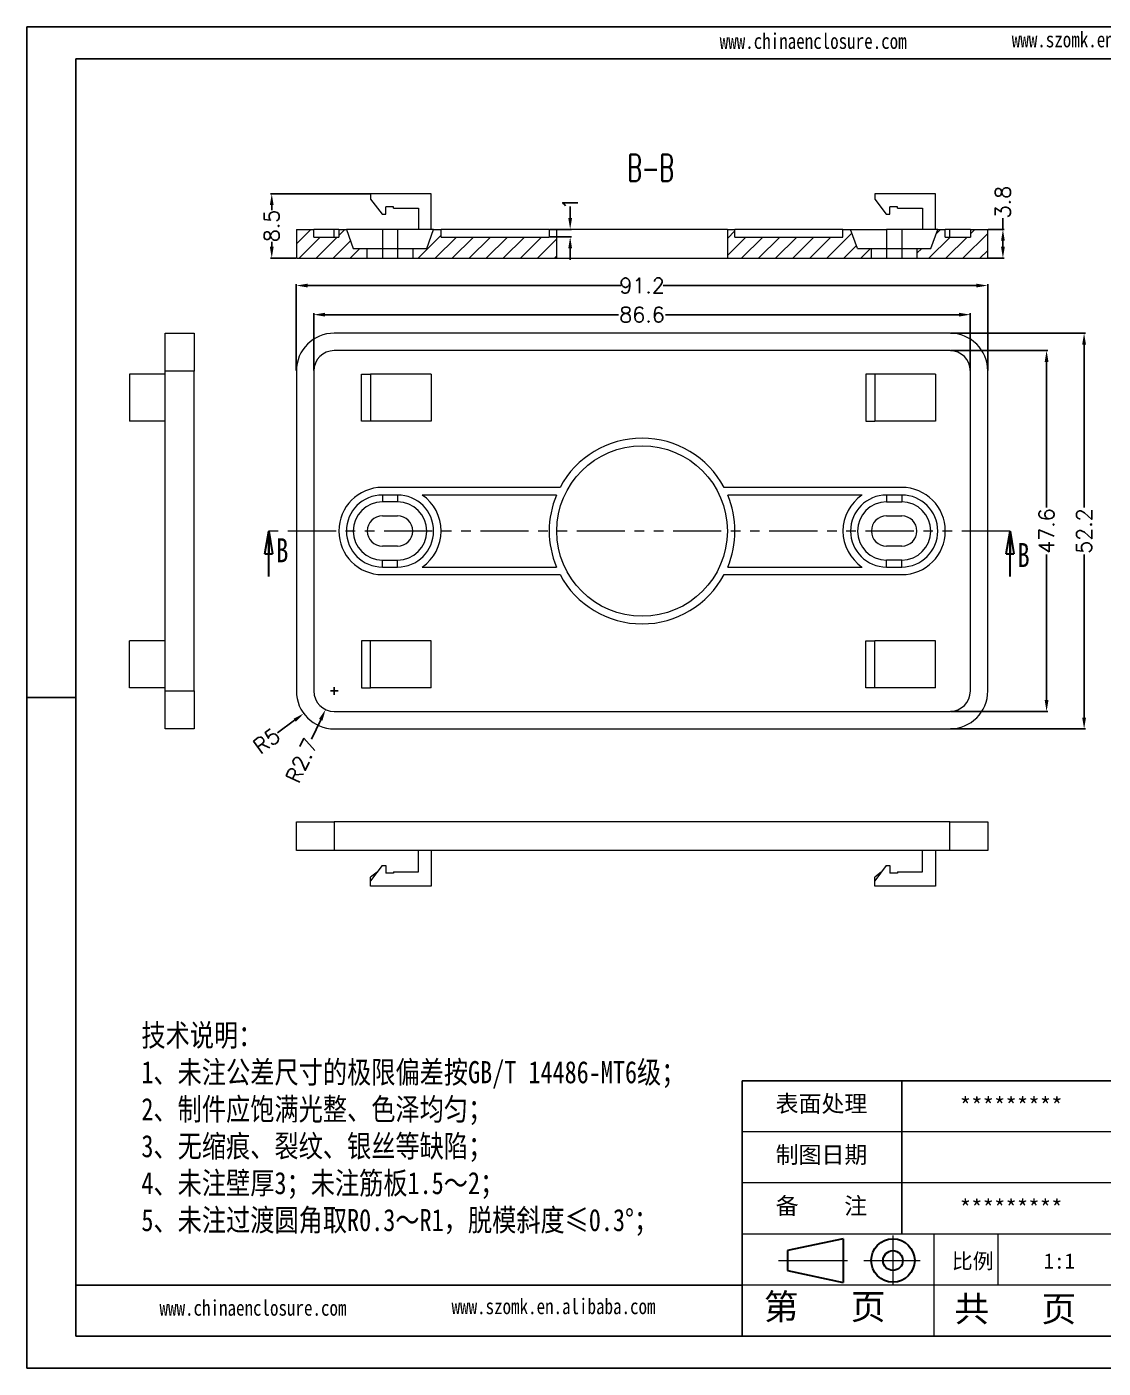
# Model space of a CAD drawing. Header units: inches. Extents: x 1958 to 3526, y 519 to 822.
# Drawn here: x 2858.9 to 3000.9, y 519 to 696 of the extents above; entities that cross this region are included whole.
import ezdxf

# ---------------------------------------------------------------- set-up
doc = ezdxf.new("R2010")
doc.units = ezdxf.units.IN
doc.linetypes.add('CENTER2', pattern=[28.575, 19.05, -3.175, 3.175, -3.175])
doc.linetypes.add('PHANTOM', pattern=[12.7, 6.35, -1.27, 1.27, -1.27, 1.27, -1.27])
doc.layers.add('文字', color=81, linetype='Continuous')
for name, color, linetype, lineweight in [('粗实线', 7, 'Continuous', 30), ('细实线', 3, 'Continuous', 9), ('细点划线', 2, 'CENTER2', 9)]:
    doc.layers.add(name, color=color, linetype=linetype, lineweight=lineweight)
doc.styles.add('SLDTEXTSTYLE0', font='TXT', dxfattribs={"width": 0.75})
doc.styles.add('SLDTEXTSTYLE2', font='TXT', dxfattribs={"width": 0.6, "bigfont": 'bigfont'})
doc.styles.get("Standard").update_dxf_attribs({"font": 'txt', "bigfont": 'gbcbig.shx'})
doc.styles.add('宋体', font='', dxfattribs={"width": 0.8, "height": 3.5})
doc.styles.get('宋体').set_extended_font_data('SimSun')
doc.dimstyles.new('2', dxfattribs={"dimtxt": 2, "dimasz": 1.5, "dimexe": 0.18, "dimexo": 0.0625, "dimgap": 0.1, "dimtad": 0, "dimzin": 12, "dimdsep": 46, "dimtxsty": 'Standard', "dimcen": 0.5, "dimclrd": 3, "dimclre": 3, "dimadec": 0, "dimazin": 0, "dimtfac": 1, "dimtofl": 0, "dimtmove": 0, "dimatfit": 3, "dimfxl": 1, "dimtolj": 1, "dimtzin": 0, "dimarcsym": 0})

# ---------------------------------------------------------------- blocks, each defined once
blk = doc.blocks.new('_CLOSED')
at = {"color": 0, "linetype": 'ByBlock', "lineweight": -2}
for p, q in [((-1, 0.166667), (0, 0)), ((-1, 0.166667), (-1, -0.166667)), ((0, 0), (-1, -0.166667)), ((0, 0), (-1, 0))]:
    blk.add_line(p, q, dxfattribs=at)
blk = doc.blocks.new('*D146')
at = {"color": 3, "lineweight": -2}
for p, q in [((2896.74, 650.63), (2896.74, 658.19)), ((2898.24, 658.01), (2936.94, 658.01)), ((2981.84, 658.01), (2943.14, 658.01)), ((2983.34, 650.63), (2983.34, 658.19))]:
    blk.add_line(p, q, dxfattribs=at)
at = {"color": 3}
for points in [[(2898.24, 658.26), (2898.24, 657.76), (2896.74, 658.01)], [(2981.84, 658.26), (2981.84, 657.76), (2983.34, 658.01)]]:
    blk.add_solid(points, dxfattribs=at)
at = {"layer": 'Defpoints', "color": 0}
for p in [(2983.34, 658.01), (2896.74, 650.57), (2983.34, 650.57)]:
    blk.add_point(p, dxfattribs=at)
at = {"color": 0, "insert": (2940.04, 658.01), "char_height": 2, "attachment_point": 5}
blk.add_mtext('\\A1;86.6', dxfattribs=at)
blk = doc.blocks.new('*D147')
at = {"color": 3, "lineweight": -2}
for p, q in [((2894.44, 650.63), (2894.44, 662.03)), ((2895.94, 661.85), (2937.28, 661.85)), ((2984.14, 661.85), (2942.81, 661.85)), ((2985.64, 650.63), (2985.64, 662.03))]:
    blk.add_line(p, q, dxfattribs=at)
at = {"color": 3}
for points in [[(2895.94, 662.1), (2895.94, 661.6), (2894.44, 661.85)], [(2984.14, 662.1), (2984.14, 661.6), (2985.64, 661.85)]]:
    blk.add_solid(points, dxfattribs=at)
at = {"layer": 'Defpoints', "color": 0}
for p in [(2894.44, 661.85), (2894.44, 650.57), (2985.64, 650.57)]:
    blk.add_point(p, dxfattribs=at)
at = {"color": 0, "insert": (2940.04, 661.85), "char_height": 2, "attachment_point": 5}
blk.add_mtext('\\A1;91.2', dxfattribs=at)
blk = doc.blocks.new('*D148')
at = {"color": 3, "lineweight": -2}
for p, q in [((2980.71, 653.27), (2993.58, 653.27)), ((2993.4, 651.77), (2993.4, 632.57)), ((2993.4, 607.17), (2993.4, 626.37)), ((2980.71, 605.67), (2993.58, 605.67))]:
    blk.add_line(p, q, dxfattribs=at)
at = {"color": 3}
for points in [[(2993.15, 651.77), (2993.65, 651.77), (2993.4, 653.27)], [(2993.15, 607.17), (2993.65, 607.17), (2993.4, 605.67)]]:
    blk.add_solid(points, dxfattribs=at)
at = {"layer": 'Defpoints', "color": 0}
for p in [(2980.64, 653.27), (2980.64, 605.67), (2993.4, 605.67)]:
    blk.add_point(p, dxfattribs=at)
at = {"color": 0, "insert": (2993.4, 629.47), "char_height": 2, "attachment_point": 5, "rotation": 90}
blk.add_mtext('\\A1;47.6', dxfattribs=at)
blk = doc.blocks.new('*D149')
at = {"color": 3, "lineweight": -2}
for p, q in [((2980.71, 655.57), (2998.53, 655.57)), ((2998.35, 654.07), (2998.35, 632.57)), ((2998.35, 604.87), (2998.35, 626.37)), ((2980.71, 603.37), (2998.53, 603.37))]:
    blk.add_line(p, q, dxfattribs=at)
at = {"color": 3}
for points in [[(2998.1, 654.07), (2998.6, 654.07), (2998.35, 655.57)], [(2998.1, 604.87), (2998.6, 604.87), (2998.35, 603.37)]]:
    blk.add_solid(points, dxfattribs=at)
at = {"layer": 'Defpoints', "color": 0}
for p in [(2980.64, 655.57), (2998.35, 655.57), (2980.64, 603.37)]:
    blk.add_point(p, dxfattribs=at)
at = {"color": 0, "insert": (2998.35, 629.47), "char_height": 2, "attachment_point": 5, "rotation": 90}
blk.add_mtext('\\A1;52.2', dxfattribs=at)
blk = doc.blocks.new('*D150')
at = {"color": 3, "lineweight": -2}
for p, q in [((2899.44, 607.87), (2899.44, 608.87)), ((2898.94, 608.37), (2899.94, 608.37)), ((2891.95, 602.84), (2894.22, 604.51))]:
    blk.add_line(p, q, dxfattribs=at)
at = {"color": 3}
blk.add_solid([(2894.07, 604.71), (2894.37, 604.31), (2895.42, 605.4)], dxfattribs=at)
at = {"layer": 'Defpoints', "color": 0}
for p in [(2899.44, 608.37), (2895.42, 605.4)]:
    blk.add_point(p, dxfattribs=at)
at = {"color": 0, "insert": (2890.53, 601.79), "char_height": 2, "attachment_point": 5, "rotation": 36.4633}
blk.add_mtext('\\A1;R5', dxfattribs=at)
blk = doc.blocks.new('*D151')
at = {"color": 3, "lineweight": -2}
for p, q in [((2899.44, 607.87), (2899.44, 608.87)), ((2898.94, 608.37), (2899.94, 608.37)), ((2896.46, 602.01), (2897.66, 604.57))]:
    blk.add_line(p, q, dxfattribs=at)
at = {"color": 3}
blk.add_solid([(2897.43, 604.68), (2897.89, 604.46), (2898.3, 605.93)], dxfattribs=at)
at = {"layer": 'Defpoints', "color": 0}
for p in [(2899.44, 608.37), (2898.3, 605.93)]:
    blk.add_point(p, dxfattribs=at)
at = {"color": 0, "insert": (2895.14, 599.2), "char_height": 2, "attachment_point": 5, "rotation": 64.8725}
blk.add_mtext('\\A1;R2.7', dxfattribs=at)
blk = doc.blocks.new('*D152')
at = {"color": 3, "lineweight": -2}
for p, q in [((2987.64, 669.26), (2987.64, 670.76)), ((2985.71, 669.26), (2987.82, 669.26)), ((2987.64, 666.96), (2987.64, 667.76)), ((2985.71, 665.46), (2987.82, 665.46))]:
    blk.add_line(p, q, dxfattribs=at)
at = {"color": 3}
for points in [[(2987.39, 667.76), (2987.89, 667.76), (2987.64, 669.26)], [(2987.39, 666.96), (2987.89, 666.96), (2987.64, 665.46)]]:
    blk.add_solid(points, dxfattribs=at)
at = {"layer": 'Defpoints', "color": 0}
for p in [(2985.64, 669.26), (2987.64, 669.26), (2985.64, 665.46)]:
    blk.add_point(p, dxfattribs=at)
at = {"color": 0, "insert": (2987.64, 672.86), "char_height": 2, "attachment_point": 5, "rotation": 90}
blk.add_mtext('\\A1;3.8', dxfattribs=at)
blk = doc.blocks.new('*D153')
at = {"color": 3, "lineweight": -2}
for p, q in [((2930.56, 670.76), (2930.56, 672.26)), ((2927.86, 669.26), (2930.74, 669.26)), ((2927.86, 668.26), (2930.74, 668.26)), ((2930.56, 666.76), (2930.56, 665.26))]:
    blk.add_line(p, q, dxfattribs=at)
at = {"color": 3}
for points in [[(2930.31, 670.76), (2930.81, 670.76), (2930.56, 669.26)], [(2930.31, 666.76), (2930.81, 666.76), (2930.56, 668.26)]]:
    blk.add_solid(points, dxfattribs=at)
at = {"layer": 'Defpoints', "color": 0}
for p in [(2927.79, 669.26), (2930.56, 669.26), (2927.79, 668.26)]:
    blk.add_point(p, dxfattribs=at)
at = {"color": 0, "insert": (2930.56, 672.69), "char_height": 2, "attachment_point": 5, "rotation": 90}
blk.add_mtext('\\A1;1', dxfattribs=at)
blk = doc.blocks.new('*D154')
at = {"color": 3, "lineweight": -2}
for p, q in [((2904.18, 673.96), (2891.02, 673.96)), ((2891.2, 672.46), (2891.2, 671.81)), ((2891.2, 666.96), (2891.2, 667.61)), ((2894.38, 665.46), (2891.02, 665.46))]:
    blk.add_line(p, q, dxfattribs=at)
at = {"color": 3}
for points in [[(2890.95, 672.46), (2891.45, 672.46), (2891.2, 673.96)], [(2890.95, 666.96), (2891.45, 666.96), (2891.2, 665.46)]]:
    blk.add_solid(points, dxfattribs=at)
at = {"layer": 'Defpoints', "color": 0}
for p in [(2891.2, 673.96), (2904.24, 673.96), (2894.44, 665.46)]:
    blk.add_point(p, dxfattribs=at)
at = {"color": 0, "insert": (2891.2, 669.71), "char_height": 2, "attachment_point": 5, "rotation": 90}
blk.add_mtext('\\A1;8.5', dxfattribs=at)

msp = doc.modelspace()

# ---------------------------------------------------------------- hatches: boundary and pattern name
h = msp.add_hatch()
h.set_pattern_fill('ANSI31', color=4, scale=0.5, style=0)
h.paths.add_polyline_path([(2896.744, 669.255), (2894.444, 669.255), (2894.444, 665.455), (2903.794, 665.455), (2903.794, 666.755), (2901.954, 666.755), (2901.044, 669.255), (2900.044, 669.255), (2900.044, 668.255), (2896.744, 668.255)], flags=0)
h = msp.add_hatch()
h.set_pattern_fill('ANSI31', color=4, scale=0.5, style=0)
h.paths.add_polyline_path([(2928.794, 669.255), (2927.794, 669.255), (2927.794, 668.255), (2913.544, 668.255), (2913.544, 669.255), (2912.544, 669.255), (2911.634, 666.755), (2909.794, 666.755), (2909.794, 665.455), (2928.794, 665.455)], flags=0)
h = msp.add_hatch()
h.set_pattern_fill('ANSI31', color=4, scale=0.5, style=0)
h.paths.add_polyline_path([(2952.294, 669.255), (2951.294, 669.255), (2951.294, 665.455), (2970.294, 665.455), (2970.294, 666.755), (2968.454, 666.755), (2967.544, 669.255), (2966.544, 669.255), (2966.544, 668.255), (2952.294, 668.255)], flags=0)
h = msp.add_hatch()
h.set_pattern_fill('ANSI31', color=4, scale=0.5, style=0)
h.paths.add_polyline_path([(2976.294, 665.455), (2985.644, 665.455), (2985.644, 669.255), (2983.344, 669.255), (2983.344, 668.255), (2980.044, 668.255), (2980.044, 669.255), (2979.044, 669.255), (2978.134, 666.755), (2976.294, 666.755)], flags=0)

# ---------------------------------------------------------------- linework, layer by layer
for p, q in [((2858.895, 695.981), (3109.139, 695.981)), ((2858.895, 695.981), (2858.895, 519.041)), ((2865.37, 691.768), (3104.926, 691.768)), ((2865.37, 691.768), (2865.37, 523.253)), ((2865.37, 607.511), (2858.895, 607.511)), ((2858.895, 600.957), (2858.895, 519.041)), ((3003.817, 556.956), (2953.263, 556.956)), ((2953.263, 523.253), (2953.263, 556.956)), ((2974.327, 536.735), (2974.327, 556.956)), ((2953.263, 529.994), (2865.37, 529.994)), ((2865.37, 523.253), (3104.926, 523.253)), ((2858.895, 519.041), (3109.139, 519.041)), ((2858.895, 519.041), (2974.749, 519.041))]:
    msp.add_line(p, q)
at = {"color": 7, "linetype": 'Continuous', "lineweight": 15}
for p, q in [((2904.244, 673.955), (2904.244, 673.255)), ((2912.244, 673.955), (2904.244, 673.955)), ((2904.244, 673.255), (2905.744, 671.255)), ((2912.244, 669.255), (2912.244, 673.955)), ((2970.744, 673.955), (2970.744, 673.255)), ((2978.744, 673.955), (2970.744, 673.955)), ((2970.744, 673.255), (2972.244, 671.255)), ((2978.744, 669.255), (2978.744, 673.955)), ((2905.744, 671.255), (2906.244, 671.255)), ((2907.244, 672.255), (2906.244, 672.255)), ((2906.244, 671.255), (2906.244, 672.255)), ((2907.244, 672.055), (2907.244, 672.255)), ((2907.244, 672.055), (2910.544, 672.055)), ((2910.544, 672.055), (2910.544, 669.255)), ((2972.244, 671.255), (2972.744, 671.255)), ((2973.744, 672.255), (2972.744, 672.255)), ((2972.744, 671.255), (2972.744, 672.255)), ((2973.744, 672.055), (2973.744, 672.255)), ((2973.744, 672.055), (2977.044, 672.055)), ((2977.044, 672.055), (2977.044, 669.255)), ((2894.444, 669.255), (2894.444, 665.455)), ((2894.444, 669.255), (2896.744, 669.255)), ((2896.744, 668.255), (2896.744, 669.255)), ((2899.444, 669.255), (2896.744, 669.255)), ((2899.444, 668.255), (2899.444, 669.255)), ((2900.044, 669.255), (2899.444, 669.255)), ((2900.044, 669.255), (2900.044, 668.255)), ((2900.044, 669.255), (2901.044, 669.255)), ((2901.044, 669.255), (2901.954, 666.755)), ((2905.794, 669.255), (2901.044, 669.255)), ((2905.794, 669.255), (2905.794, 666.755)), ((2907.794, 669.255), (2905.794, 669.255)), ((2907.794, 669.255), (2907.794, 666.755)), ((2912.544, 669.255), (2907.794, 669.255)), ((2911.634, 666.755), (2912.544, 669.255)), ((2912.544, 669.255), (2913.544, 669.255)), ((2913.544, 668.255), (2913.544, 669.255)), ((2927.794, 669.255), (2913.544, 669.255)), ((2927.794, 669.255), (2927.794, 668.255)), ((2927.794, 669.255), (2928.794, 669.255)), ((2951.294, 669.255), (2928.794, 669.255)), ((2928.794, 665.455), (2928.794, 669.255)), ((2951.294, 669.255), (2951.294, 665.455)), ((2951.294, 669.255), (2952.294, 669.255)), ((2952.294, 668.255), (2952.294, 669.255)), ((2966.544, 669.255), (2952.294, 669.255)), ((2966.544, 668.255), (2966.544, 669.255)), ((2966.544, 669.255), (2967.544, 669.255)), ((2968.454, 666.755), (2967.544, 669.255)), ((2967.544, 669.255), (2972.294, 669.255)), ((2972.294, 669.255), (2972.294, 666.755)), ((2974.294, 669.255), (2972.294, 669.255)), ((2974.294, 669.255), (2974.294, 666.755)), ((2979.044, 669.255), (2974.294, 669.255)), ((2978.134, 666.755), (2979.044, 669.255)), ((2979.044, 669.255), (2980.044, 669.255)), ((2980.044, 668.255), (2980.044, 669.255)), ((2980.644, 669.255), (2980.044, 669.255)), ((2980.644, 668.255), (2980.644, 669.255)), ((2983.344, 669.255), (2980.644, 669.255)), ((2983.344, 669.255), (2983.344, 668.255)), ((2983.344, 669.255), (2985.644, 669.255)), ((2985.644, 665.455), (2985.644, 669.255)), ((2896.744, 668.255), (2900.044, 668.255)), ((2913.544, 668.255), (2927.794, 668.255)), ((2952.294, 668.255), (2966.544, 668.255)), ((2980.044, 668.255), (2983.344, 668.255)), ((2894.444, 665.455), (2903.794, 665.455)), ((2901.954, 666.755), (2903.794, 666.755)), ((2903.794, 665.455), (2903.794, 666.755)), ((2903.794, 666.755), (2905.794, 666.755)), ((2903.794, 665.455), (2905.794, 665.455)), ((2905.794, 666.755), (2905.794, 665.455)), ((2905.794, 666.755), (2907.794, 666.755)), ((2905.794, 665.455), (2907.794, 665.455)), ((2907.794, 666.755), (2907.794, 665.455)), ((2907.794, 666.755), (2909.794, 666.755)), ((2907.794, 665.455), (2909.794, 665.455)), ((2909.794, 666.755), (2909.794, 665.455)), ((2909.794, 666.755), (2911.634, 666.755)), ((2909.794, 665.455), (2928.794, 665.455)), ((2928.794, 665.455), (2951.294, 665.455)), ((2951.294, 665.455), (2970.294, 665.455)), ((2968.454, 666.755), (2970.294, 666.755)), ((2970.294, 666.755), (2972.294, 666.755)), ((2970.294, 665.455), (2970.294, 666.755)), ((2970.294, 665.455), (2972.294, 665.455)), ((2972.294, 666.755), (2972.294, 665.455)), ((2972.294, 666.755), (2974.294, 666.755)), ((2972.294, 665.455), (2974.294, 665.455)), ((2974.294, 666.755), (2974.294, 665.455)), ((2974.294, 666.755), (2976.294, 666.755)), ((2974.294, 665.455), (2976.294, 665.455)), ((2976.294, 666.755), (2976.294, 665.455)), ((2976.294, 666.755), (2978.134, 666.755)), ((2976.294, 665.455), (2985.644, 665.455)), ((2877.158, 655.572), (2880.958, 655.572)), ((2877.158, 650.572), (2877.158, 655.572)), ((2880.958, 655.572), (2880.958, 650.572)), ((2980.644, 655.572), (2899.444, 655.572)), ((2980.644, 653.272), (2899.444, 653.272)), ((2872.458, 650.172), (2872.458, 643.972)), ((2877.158, 650.172), (2872.458, 650.172)), ((2877.158, 608.372), (2877.158, 650.572)), ((2880.958, 650.572), (2877.158, 650.572)), ((2880.958, 608.372), (2880.958, 650.572)), ((2894.444, 650.572), (2894.444, 608.372)), ((2896.744, 650.572), (2896.744, 608.372)), ((2903.044, 650.172), (2904.244, 650.172)), ((2903.044, 643.972), (2903.044, 650.172)), ((2904.244, 650.172), (2904.244, 643.972)), ((2912.244, 650.172), (2904.244, 650.172)), ((2912.244, 650.172), (2912.244, 643.972)), ((2969.544, 650.172), (2969.544, 643.972)), ((2970.744, 650.172), (2969.544, 650.172)), ((2970.744, 650.172), (2970.744, 643.972)), ((2978.744, 650.172), (2970.744, 650.172)), ((2978.744, 650.172), (2978.744, 643.972)), ((2983.344, 608.372), (2983.344, 650.572)), ((2985.644, 608.372), (2985.644, 650.572)), ((2877.158, 643.972), (2872.458, 643.972)), ((2904.244, 643.972), (2903.044, 643.972)), ((2912.244, 643.972), (2904.244, 643.972)), ((2969.544, 643.972), (2970.744, 643.972)), ((2978.744, 643.972), (2970.744, 643.972)), ((2929.227, 635.222), (2905.794, 635.222)), ((2974.294, 635.222), (2950.861, 635.222)), ((2907.794, 634.222), (2905.794, 634.222)), ((2905.794, 634.222), (2905.794, 633.312)), ((2907.794, 634.222), (2907.794, 633.312)), ((2928.752, 634.222), (2911.034, 634.222)), ((2969.054, 634.222), (2951.336, 634.222)), ((2974.294, 634.222), (2972.294, 634.222)), ((2972.294, 634.222), (2972.294, 633.312)), ((2974.294, 634.222), (2974.294, 633.312)), ((2907.794, 633.312), (2905.794, 633.312)), ((2972.294, 633.312), (2974.294, 633.312)), ((2905.794, 631.472), (2907.794, 631.472)), ((2972.294, 631.472), (2974.294, 631.472)), ((2907.794, 627.472), (2905.794, 627.472)), ((2974.294, 627.472), (2972.294, 627.472)), ((2905.794, 624.722), (2905.794, 625.632)), ((2905.794, 625.632), (2907.794, 625.632)), ((2905.794, 624.722), (2907.794, 624.722)), ((2907.794, 624.722), (2907.794, 625.632)), ((2911.034, 624.722), (2928.752, 624.722)), ((2951.336, 624.722), (2969.054, 624.722)), ((2974.294, 625.632), (2972.294, 625.632)), ((2972.294, 624.722), (2972.294, 625.632)), ((2972.294, 624.722), (2974.294, 624.722)), ((2974.294, 624.722), (2974.294, 625.632)), ((2905.794, 623.722), (2929.227, 623.722)), ((2950.861, 623.722), (2974.294, 623.722)), ((2872.458, 608.772), (2872.458, 614.972)), ((2877.158, 614.972), (2872.458, 614.972)), ((2904.244, 614.972), (2903.044, 614.972)), ((2903.044, 614.972), (2903.044, 608.772)), ((2904.244, 608.772), (2904.244, 614.972)), ((2912.244, 614.972), (2904.244, 614.972)), ((2912.244, 608.772), (2912.244, 614.972)), ((2969.544, 614.972), (2970.744, 614.972)), ((2969.544, 608.772), (2969.544, 614.972)), ((2970.744, 608.772), (2970.744, 614.972)), ((2978.744, 614.972), (2970.744, 614.972)), ((2978.744, 608.772), (2978.744, 614.972)), ((2877.158, 608.772), (2872.458, 608.772)), ((2903.044, 608.772), (2904.244, 608.772)), ((2912.244, 608.772), (2904.244, 608.772)), ((2970.744, 608.772), (2969.544, 608.772)), ((2978.744, 608.772), (2970.744, 608.772)), ((2877.158, 608.372), (2880.958, 608.372)), ((2877.158, 603.372), (2877.158, 608.372)), ((2880.958, 608.372), (2880.958, 603.372)), ((2899.444, 605.672), (2980.644, 605.672)), ((2880.958, 603.372), (2877.158, 603.372)), ((2899.444, 603.372), (2980.644, 603.372)), ((2894.444, 587.331), (2894.444, 591.131)), ((2894.444, 591.131), (2899.444, 591.131)), ((2899.444, 591.131), (2899.444, 587.331)), ((2980.644, 591.131), (2899.444, 591.131)), ((2980.644, 587.331), (2980.644, 591.131)), ((2980.644, 591.131), (2985.644, 591.131)), ((2985.644, 591.131), (2985.644, 587.331)), ((2899.444, 587.331), (2894.444, 587.331)), ((2980.644, 587.331), (2899.444, 587.331)), ((2910.544, 584.531), (2910.544, 587.331)), ((2912.244, 587.331), (2912.244, 582.631)), ((2977.044, 584.531), (2977.044, 587.331)), ((2978.744, 587.331), (2978.744, 582.631)), ((2985.644, 587.331), (2980.644, 587.331)), ((2905.744, 585.331), (2904.244, 583.331)), ((2905.101, 584.474), (2904.244, 583.831)), ((2905.744, 585.331), (2906.244, 585.331)), ((2906.244, 585.331), (2906.244, 584.331)), ((2907.244, 584.331), (2906.244, 584.331)), ((2907.244, 584.531), (2907.244, 584.331)), ((2907.244, 584.531), (2910.544, 584.531)), ((2972.244, 585.331), (2970.744, 583.331)), ((2971.601, 584.474), (2970.744, 583.831)), ((2972.244, 585.331), (2972.744, 585.331)), ((2972.744, 585.331), (2972.744, 584.331)), ((2973.744, 584.331), (2972.744, 584.331)), ((2973.744, 584.531), (2973.744, 584.331)), ((2973.744, 584.531), (2977.044, 584.531)), ((2904.244, 583.331), (2904.244, 583.831)), ((2904.244, 582.631), (2904.244, 583.331)), ((2912.244, 582.631), (2904.244, 582.631)), ((2970.744, 583.331), (2970.744, 583.831)), ((2970.744, 582.631), (2970.744, 583.331)), ((2978.744, 582.631), (2970.744, 582.631))]:
    msp.add_line(p, q, dxfattribs=at)
at = {"color": 1, "linetype": 'PHANTOM', "lineweight": 15}
msp.add_line((2988.576, 629.472), (2890.719, 629.472), dxfattribs=at)
at = {"color": 7, "linetype": 'Continuous', "lineweight": 30}
for p, q in [((2890.805, 623.472), (2890.805, 629.472)), ((2988.576, 623.472), (2988.576, 629.472))]:
    msp.add_line(p, q, dxfattribs=at)
at = {"color": 7, "linetype": 'Continuous', "lineweight": 15}
msp.add_circle((2940.044, 629.472), 11.25, dxfattribs=at)
for centre, radius, start, end in [((2899.444, 650.572), 5, 90, 180), ((2980.644, 650.572), 5, 0, 90), ((2899.444, 650.572), 2.7, 90, 180), ((2980.644, 650.572), 2.7, 0, 90), ((2940.044, 629.472), 12.25, 27.99456, 152.00544), ((2905.794, 629.472), 5.75, 90, 270), ((2974.294, 629.472), 5.75, 270, 90), ((2905.794, 629.472), 4.75, 90, 270), ((2907.794, 629.472), 4.75, 270, 90), ((2907.794, 629.472), 5.75, 304.30115, 55.69885), ((2940.044, 629.472), 12.25, 157.18511, 202.81489), ((2940.044, 629.472), 12.25, 337.18511, 22.81489), ((2972.294, 629.472), 5.75, 124.30115, 235.69885), ((2972.294, 629.472), 4.75, 90, 270), ((2974.294, 629.472), 4.75, 270, 90), ((2905.794, 629.472), 3.84, 90, 270), ((2907.794, 629.472), 3.84, 270, 90), ((2972.294, 629.472), 3.84, 90, 270), ((2974.294, 629.472), 3.84, 270, 90), ((2905.794, 629.472), 2, 90, 270), ((2907.794, 629.472), 2, 270, 90), ((2972.294, 629.472), 2, 90, 270), ((2974.294, 629.472), 2, 270, 90), ((2940.044, 629.472), 12.25, 207.99456, 332.00544), ((2899.444, 608.372), 5, 180, 270), ((2899.444, 608.372), 2.7, 180, 270), ((2980.644, 608.372), 5, 270, 0), ((2980.644, 608.372), 2.7, 270, 0)]:
    msp.add_arc(centre, radius, start, end, dxfattribs=at)
at = {"layer": '粗实线', "color": 7}
for p, q in [((2966.585, 536.104), (2959.22, 534.543)), ((2959.22, 534.543), (2959.22, 531.938)), ((2966.585, 536.104), (2966.585, 530.332)), ((2959.22, 531.938), (2966.585, 530.332))]:
    msp.add_line(p, q, dxfattribs=at)
for radius in [2.863, 1.302]:
    msp.add_circle((2973.14, 533.241), radius, dxfattribs=at)
at = {"layer": '细实线', "color": 7}
for p, q in [((3003.817, 550.216), (2953.263, 550.216)), ((3003.817, 543.475), (2953.263, 543.475)), ((3104.926, 536.735), (2953.263, 536.735)), ((2978.54, 536.735), (2978.54, 523.253)), ((2986.966, 536.735), (2986.966, 529.994)), ((3003.817, 529.994), (2953.263, 529.994))]:
    msp.add_line(p, q, dxfattribs=at)
at = {"layer": '细点划线', "color": 7}
for p, q in [((2973.14, 536.537), (2973.14, 529.994)), ((2958.046, 533.241), (2967.149, 533.241)), ((2969.31, 533.241), (2976.711, 533.241))]:
    msp.add_line(p, q, dxfattribs=at)

# ---------------------------------------------------------------- block references
at = {"color": 7, "linetype": 'Continuous', "lineweight": 30, "xscale": 3, "yscale": 3, "zscale": 0.5, "rotation": 90}
for p in [(2890.805, 629.472), (2988.576, 629.472)]:
    msp.add_blockref('_CLOSED', p, dxfattribs=at)

# ---------------------------------------------------------------- texts
at = {"color": 0, "linetype": 'Continuous', "lineweight": 0, "insert": (2941.187, 679.118), "char_height": 3.5, "attachment_point": 2, "style": 'SLDTEXTSTYLE2'}
msp.add_mtext('B-B', dxfattribs=at)
at = {"color": 7, "linetype": 'Continuous', "char_height": 3.175, "attachment_point": 1, "style": 'SLDTEXTSTYLE0'}
for insert in [(2891.777, 628.518), (2989.548, 627.886)]:
    msp.add_mtext('B', dxfattribs=dict(at, insert=insert))
at = {"char_height": 2.21675, "width": 1259.89113, "attachment_point": 1}
for s, insert in [('{\\fSimHei|b0|i0|c134|p49;表面处理}', (2957.659, 555.043)), ('{\\fSimHei|b0|i0|c134|p49;*********}', (2981.938, 554.758)), ('{\\fSimHei|b0|i0|c134|p49;制图日期}', (2957.659, 548.303)), ('{\\fSimHei|b0|i0|c134|p49;备    注}', (2957.659, 541.562)), ('{\\fSimHei|b0|i0|c134|p49;*********}', (2981.938, 541.277))]:
    msp.add_mtext(s, dxfattribs=dict(at, insert=insert))
at = {"layer": '文字', "color": 0, "attachment_point": 1, "style": '宋体'}
for s, insert, char_height, width in [('www.szomk.en.alibaba.com', (2988.81, 695.335), 2.05962, 36.18553), ('www.chinaenclosure.com', (2950.286, 695.131), 2.05962, 36.18553), ('{\\H1.111x;技术说明：\\P1、未注公差尺寸的极限偏差按GB/T 14486-MT6级；\\P2、制件应饱满光整、色泽均匀；\\P3、无缩痕、裂纹、银丝等缺陷；\\P4、未注壁厚3；未注筋板1.5～2；\\P5、未注过渡圆角取R0.3～R1，脱模斜度≤0.3%%D；}', (2874.004, 564.426), 2.63304, 95.90401), ('www.chinaenclosure.com', (2876.398, 528.022), 2.05962, 36.18553), ('www.szomk.en.alibaba.com', (2914.922, 528.225), 2.05962, 36.18553)]:
    msp.add_mtext(s, dxfattribs=dict(at, insert=insert, char_height=char_height, width=width))
at = {"layer": '细实线', "color": 7, "attachment_point": 1}
for s, insert, char_height, width in [('{\\fSimSun|b0|i0|c134|p54;比例}', (2980.899, 534.182), 2.02217, 8.8767), ('{\\fSimSun|b0|i0|c134|p54;1:1}', (2993.011, 534.182), 2.02217, 8.8767), ('{\\fSimSun|b0|i0|c134|p54;第   页}', (2956.099, 528.836), 3.37029, 25.27714), ('{\\fSimSun|b0|i0|c134|p54; 共   页}', (2978.953, 528.549), 3.37029, 25.27714)]:
    msp.add_mtext(s, dxfattribs=dict(at, insert=insert, char_height=char_height, width=width))

# ---------------------------------------------------------------- dimensions: what is measured, and where the dimension line sits
for base, p1, p2, picture, middle in [((2987.638, 669.255), (2985.644, 665.455), (2985.644, 669.255), '*D152', (2987.638, 672.855)), ((2891.196, 673.955), (2894.444, 665.455), (2904.244, 673.955), '*D154', (2891.196, 669.705)), ((2998.347, 655.572), (2980.644, 603.372), (2980.644, 655.572), '*D149', (2998.347, 629.472)), ((2993.401, 605.672), (2980.644, 653.272), (2980.644, 605.672), '*D148', (2993.401, 629.472))]:
    dim = msp.add_linear_dim(base=base, p1=p1, p2=p2, angle=90, dimstyle='2')
    dim.commit()
    dim.dimension.update_dxf_attribs({"geometry": picture, "text_midpoint": middle})
dim = msp.add_linear_dim(base=(2930.562, 669.255), p1=(2927.794, 668.255), p2=(2927.794, 669.255), angle=90, dimstyle='2')
dim.commit()
dim.dimension.update_dxf_attribs({"geometry": '*D153', "text_midpoint": (2930.562, 672.689), "dimtype": 160})
for base, p1, p2, picture, middle in [((2894.444, 661.845), (2985.644, 650.572), (2894.444, 650.572), '*D147', (2940.044, 661.845)), ((2983.344, 658.011), (2896.744, 650.572), (2983.344, 650.572), '*D146', (2940.044, 658.011))]:
    dim = msp.add_linear_dim(base=base, p1=p1, p2=p2, dimstyle='2')
    dim.commit()
    dim.dimension.update_dxf_attribs({"geometry": picture, "text_midpoint": middle})
for mpoint, picture, middle in [((2895.423, 605.401), '*D150', (2890.531, 601.786)), ((2898.297, 605.928), '*D151', (2895.142, 599.2))]:
    dim = msp.add_radius_dim(center=(2899.444, 608.372), mpoint=mpoint, dimstyle='2')
    dim.commit()
    dim.dimension.update_dxf_attribs({"geometry": picture, "text_midpoint": middle, "dimtype": 164})

doc.saveas('drawing.dxf')
